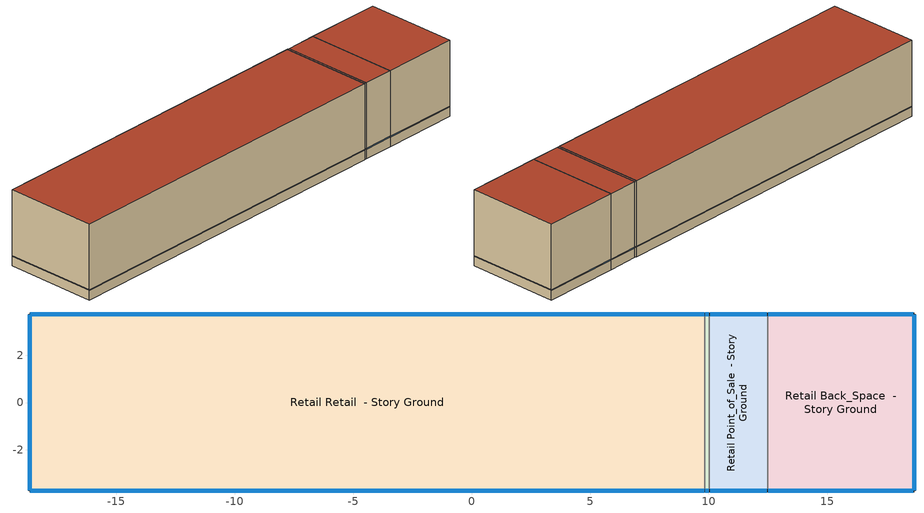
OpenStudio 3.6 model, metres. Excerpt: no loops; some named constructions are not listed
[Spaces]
Retail Retail  - Story Ground
 floor ground (Foundation F 126 Perim 6447 Area 21279): -18.67,-3.73 -18.67,3.73 9.84,3.73 9.84,-3.73 z0
 wall outside: 9.84,3.73 -18.67,3.73 -18.67,-3.73 9.84,-3.73 z0:6.1
 wall to Retail Entry  - Story Ground: 9.84,-3.73 9.84,3.73 z0:6.1
 window (Window U-0.5 SHGC 0.27): -18.64,-3.73 9.81,-3.73 / 9.81,3.73 -18.64,3.73 / -18.67,3.71 -18.67,-3.71 z0.76:0.82
 roof outside: 9.84,-3.73 9.84,3.73 -18.67,3.73 -18.67,-3.73 z6.1
Retail Entry  - Story Ground
 floor ground (Foundation F 126 Perim 039 Area 145): 9.84,-3.73 9.84,3.73 10.03,3.73 10.03,-3.73 z0
 wall outside: 10.03,3.73 9.84,3.73 / 9.84,-3.73 10.03,-3.73 z0:6.1
 wall to Retail Point_of_Sale  - Story Ground: 10.03,-3.73 10.03,3.73 z0:6.1
 window (Window U-0.5 SHGC 0.27): 10.01,3.73 9.86,3.73 / 9.86,-3.73 10.01,-3.73 z0.76:0.84
 roof outside: 10.03,-3.73 10.03,3.73 9.84,3.73 9.84,-3.73 z6.1
Retail Point_of_Sale  - Story Ground
 floor ground (Foundation F 126 Perim 491 Area 1831): 10.03,-3.73 10.03,3.73 12.48,3.73 12.48,-3.73 z0
 wall outside: 12.48,3.73 10.03,3.73 / 10.03,-3.73 12.48,-3.73 z0:6.1
 wall to Retail Back_Space  - Story Ground: 12.48,-3.73 12.48,3.73 z0:6.1
 window (Window U-0.5 SHGC 0.27): 12.46,3.73 10.06,3.73 / 10.06,-3.73 12.46,-3.73 z0.76:0.82
 roof outside: 12.48,-3.73 12.48,3.73 10.03,3.73 10.03,-3.73 z6.1
Retail Back_Space  - Story Ground
 floor ground (Foundation F 126 Perim 1983 Area 4615): 12.48,-3.73 12.48,3.73 18.67,3.73 18.67,-3.73 z0
 wall outside: 12.48,-3.73 18.67,-3.73 18.67,3.73 12.48,3.73 z0:6.1
 window (Window U-0.5 SHGC 0.27): 18.64,3.73 12.51,3.73 / 12.51,-3.73 18.64,-3.73 / 18.67,-3.71 18.67,3.71 z0.76:0.82
 roof outside: 18.67,-3.73 18.67,3.73 12.48,3.73 12.48,-3.73 z6.1
[Schedule:Ruleset]
Name | Default Day Schedule | Summer Design Day Schedule | Winter Design Day Schedule
Clothing Schedule | Clothing Schedule Default Winter Clothes
RetailStandalone INFIL_SCH_PNNL | RetailStandalone INFIL_SCH_PNNL Default | RetailStandalone INFIL_SCH_PNNL Summer Design Day | RetailStandalone INFIL_SCH_PNNL Winter Design Day
Mercantile_Retail BLDG_LIGHT_EndUseData BPR Adjusted | Mercantile_Retail BLDG_LIGHT_EndUseData Default 1 | Mercantile_Retail BLDG_LIGHT_EndUseData Summer Design Day 1 | Mercantile_Retail BLDG_LIGHT_EndUseData Winter Design Day 1
Mercantile_Retail BLDG_EQUIP_EndUseData BPR Adjusted | Mercantile_Retail BLDG_EQUIP_EndUseData Default 1 | Mercantile_Retail BLDG_EQUIP_EndUseData Summer Design Day 1 | Mercantile_Retail BLDG_EQUIP_EndUseData Winter Design Day 1
[Schedule:Day]
Clothing Schedule Default Winter Clothes; Mercantile_Retail BLDG_LIGHT_EndUseData Summer Design Day 1; Mercantile_Retail BLDG_EQUIP_EndUseData Summer Design Day 1: 24, 0, 1
Clothing Schedule Summer Clothes: 24, 0, 0.5
Air Velocity Schedule Default: 24, 0, 0.2
Work Efficiency Schedule Default; Mercantile_Retail BLDG_LIGHT_EndUseData Winter Design Day 1; Mercantile_Retail BLDG_EQUIP_EndUseData Winter Design Day 1: 24, 0, 0
RetailStandalone BLDG_OCC_SCH Sat Day: Yes, 1, 30, 0.2, 1, 40, 0.183333, 1, 50, 0.166667, 2, 0, 0.15, 2, 10, 0.133333, 2, 20, 0.116667, 2, 30, 0.1, 2, 40, 0.0833333, 2, 50, 0.0666667, 3, 0, 0.05, 3, 10, 0.0333333, 3, 20, 0.0166667, 3, 30, 0, 9, 0, 0, 9, 9, 0.0166667, 9, 19, 0.0333333, 9, 29, 0.05, 9, 39, 0.0666667, 9, 49, 0.0833333, 9, 59, 0.1, 10, 0, 0.1, 10, 9, 0.116667, 10, 19, 0.133333, 10, 29, 0.15, 10, 39, 0.166667, 10, 49, 0.183333, 10, 59, 0.2, 11, 0, 0.2, 11, 9, 0.25, 11, 19, 0.3, 11, 29, 0.35, 11, 39, 0.4, 11, 49, 0.45, 11, 59, 0.5, 12, 0, 0.5, 12, 9, 0.516667, 12, 19, 0.533333, 12, 29, 0.55, 12, 39, 0.566667, 12, 49, 0.583333, 12, 59, 0.6, 13, 0, 0.6, 13, 9, 0.614815, 13, 19, 0.62963, 13, 29, 0.644444, 13, 39, 0.659259, 13, 49, 0.674074, 13, 59, 0.688889, 14, 9, 0.703704, 14, 19, 0.718519, 14, 29, 0.733333, 14, 39, 0.748148, 14, 49, 0.762963, 14, 59, 0.777778, 15, 9, 0.792593, 15, 15, 0.8, 21, 30, 0.8, 21, 40, 0.766667, 21, 50, 0.733333, 22, 0, 0.7, 22, 10, 0.666667, 22, 20, 0.633333, 22, 30, 0.6, 22, 40, 0.533333, 22, 50, 0.466667, 23, 0, 0.4, 23, 10, 0.333333, 23, 20, 0.266667, 23, 30, 0.2, 24, 0, 0.2
RetailStandalone BLDG_OCC_SCH Wkdy Day: Yes, 6, 0, 0, 6, 10, 0.0166667, 6, 20, 0.0333333, 6, 30, 0.05, 6, 40, 0.0666667, 6, 50, 0.0833333, 7, 0, 0.1, 7, 10, 0.116667, 7, 20, 0.133333, 7, 30, 0.15, 7, 40, 0.166667, 7, 50, 0.183333, 8, 0, 0.2, 8, 9, 0.25, 8, 19, 0.3, 8, 29, 0.35, 8, 39, 0.4, 8, 49, 0.45, 8, 59, 0.5, 9, 0, 0.5, 9, 30, 0.5, 9, 39, 0.516667, 9, 49, 0.533333, 9, 59, 0.55, 10, 9, 0.566667, 10, 19, 0.583333, 10, 29, 0.6, 10, 39, 0.616667, 10, 49, 0.633333, 10, 59, 0.65, 11, 9, 0.666667, 11, 19, 0.683333, 11, 29, 0.7, 11, 30, 0.7, 12, 52, 0.7, 13, 2, 0.716667, 13, 12, 0.733333, 13, 22, 0.75, 13, 32, 0.766667, 13, 42, 0.783333, 13, 52, 0.8, 14, 2, 0.783333, 14, 12, 0.766667, 14, 22, 0.75, 14, 32, 0.733333, 14, 42, 0.716667, 14, 52, 0.7, 15, 2, 0.666667, 15, 12, 0.633333, 15, 22, 0.6, 15, 32, 0.566667, 15, 42, 0.533333, 15, 52, 0.5, 16, 22, 0.5, 16, 32, 0.461905, 16, 42, 0.42381, 16, 52, 0.385714, 17, 2, 0.347619, 17, 12, 0.309524, 17, 15, 0.3, 17, 25, 0.275, 17, 35, 0.25, 17, 45, 0.225, 17, 55, 0.2, 18, 5, 0.175, 18, 15, 0.15, 18, 25, 0.125, 18, 35, 0.1, 18, 45, 0.075, 18, 55, 0.05, 19, 5, 0.025, 19, 15, 0, 24, 0, 0
Mercantile_Retail BLDG_LIGHT_EndUseData Sun Day: Yes, 0, 10, 0.832899, 0, 20, 0.807712, 0, 30, 0.782524, 0, 40, 0.748065, 0, 50, 0.713607, 1, 0, 0.679148, 1, 10, 0.644689, 1, 20, 0.61023, 1, 30, 0.575772, 1, 40, 0.543916, 1, 50, 0.512059, 2, 0, 0.480203, 2, 10, 0.448347, 2, 20, 0.416491, 2, 30, 0.384635, 2, 40, 0.348375, 2, 50, 0.312116, 3, 0, 0.275856, 3, 10, 0.239596, 3, 20, 0.203336, 3, 30, 0.167076, 3, 40, 0.150275, 3, 50, 0.133474, 4, 0, 0, 4, 10, 0.000277501, 4, 20, 0.000555002, 4, 30, 0.000832503, 4, 40, 0.00111, 4, 50, 0.0013875, 5, 0, 0.00166501, 5, 10, 0.00227811, 5, 20, 0.00289122, 5, 30, 0.00350433, 5, 40, 0.00411744, 5, 50, 0.00473055, 6, 0, 0.00534366, 6, 10, 0.00683105, 6, 20, 0.00831844, 6, 30, 0.00980583, 6, 40, 0.0112932, 6, 50, 0.0127806, 7, 0, 0.014268, 7, 10, 0.0173437, 7, 20, 0.0204193, 7, 30, 0.023495, 7, 40, 0.0265707, 7, 50, 0.0296464, 8, 0, 0.032722, 8, 9, 0.0499388, 8, 19, 0.0671556, 8, 29, 0.0843724, 8, 39, 0.101589, 8, 49, 0.118806, 8, 59, 0.136023, 9, 0, 0.136023, 9, 9, 0.189972, 9, 19, 0.243922, 9, 29, 0.297871, 9, 39, 0.351821, 9, 49, 0.40577, 9, 59, 0.45972, 10, 0, 0.45972, 10, 9, 0.519652, 10, 19, 0.579585, 10, 29, 0.639517, 10, 39, 0.69945, 10, 49, 0.759382, 10, 59, 0.819315, 11, 0, 0.819315, 11, 9, 0.843723, 11, 19, 0.868131, 11, 29, 0.892539, 11, 39, 0.916948, 11, 49, 0.941356, 11, 59, 0.965764, 12, 0, 0.965764, 12, 9, 0.966387, 12, 19, 0.96701, 12, 29, 0.967633, 12, 39, 0.968256, 12, 49, 0.968879, 12, 59, 0.969502, 13, 0, 0.969502, 13, 9, 0.969523, 13, 19, 0.969544, 13, 29, 0.969565, 13, 39, 0.969586, 13, 49, 0.969607, 13, 59, 0.969627, 14, 9, 0.969648, 14, 19, 0.969669, 14, 29, 0.96969, 14, 39, 0.969711, 14, 49, 0.969732, 14, 59, 0.969753, 15, 9, 0.969774, 15, 19, 0.969795, 15, 29, 0.969815, 15, 39, 0.969836, 15, 45, 0.969847, 15, 54, 0.969909, 16, 4, 0.969971, 16, 15, 0.970033, 16, 25, 0.970095, 16, 35, 0.970157, 16, 45, 0.970219, 16, 55, 0.970229, 17, 5, 0.970239, 17, 15, 0.970249, 17, 25, 0.970259, 17, 35, 0.970269, 17, 45, 0.970279, 17, 55, 0.970244, 18, 5, 0.970209, 18, 15, 0.970174, 18, 25, 0.970139, 18, 35, 0.970105, 18, 45, 0.97007, 18, 55, 0.970049, 19, 5, 0.970028, 19, 15, 0.970006, 19, 25, 0.969985, 19, 35, 0.969964, 19, 45, 0.969943, 19, 55, 0.969922, 20, 5, 0.969901, 20, 15, 0.96988, 20, 25, 0.969858, 20, 35, 0.969837, 20, 45, 0.969816, 20, 55, 0.969795, 21, 5, 0.969774, 21, 15, 0.969753, 21, 25, 0.969732, 21, 30, 0.969721, 21, 40, 0.96936, 21, 50, 0.968999, 22, 0, 0.968637, 22, 10, 0.968276, 22, 20, 0.967915, 22, 30, 0.967554, 22, 40, 0.961903, 22, 50, 0.956252, 23, 0, 0.950602, 23, 10, 0.944951, 23, 20, 0.939301, 23, 30, 0.93365, 23, 40, 0.908463, 23, 50, 0.883275, 24, 0, 0.858087
Mercantile_Retail BLDG_EQUIP_EndUseData Wknd Day; autogen Schedule Rule 7 1_day_sch: Yes, 0, 10, 0.201675, 0, 20, 0.184782, 0, 30, 0.167889, 0, 40, 0.165332, 0, 49, 0.162775, 0, 59, 0.160218, 1, 9, 0.157661, 1, 19, 0.155105, 1, 30, 0.152548, 1, 40, 0.147867, 1, 50, 0.143187, 2, 0, 0.138506, 2, 9, 0.133826, 2, 19, 0.129145, 2, 29, 0.124465, 2, 30, 0.124465, 2, 39, 0.119741, 2, 49, 0.115017, 2, 59, 0.110294, 3, 9, 0.10557, 3, 19, 0.100846, 3, 29, 0.0961224, 3, 30, 0.0961224, 3, 39, 0.0928287, 3, 49, 0.0895351, 3, 59, 0.0862414, 4, 9, 0.0829478, 4, 19, 0.0796542, 4, 30, 0.0763605, 4, 40, 0.0754504, 4, 50, 0.0745403, 5, 0, 0.0736303, 5, 10, 0.0727202, 5, 20, 0.0718101, 5, 30, 0.0709, 5, 40, 0.0740636, 5, 50, 0.0772273, 6, 0, 0.0803909, 6, 10, 0.0835545, 6, 20, 0.0867182, 6, 30, 0.0898818, 6, 40, 0.0945622, 6, 50, 0.0992427, 7, 0, 0.103923, 7, 10, 0.108604, 7, 20, 0.113284, 7, 30, 0.117964, 7, 40, 0.123685, 7, 50, 0.129406, 8, 0, 0.135126, 8, 9, 0.140847, 8, 19, 0.146567, 8, 29, 0.152288, 8, 30, 0.152288, 8, 39, 0.159785, 8, 49, 0.167282, 8, 59, 0.17478, 9, 9, 0.182277, 9, 19, 0.189775, 9, 29, 0.197272, 9, 30, 0.197272, 9, 39, 0.201692, 9, 49, 0.206113, 9, 59, 0.210533, 10, 9, 0.214954, 10, 19, 0.219374, 10, 29, 0.223794, 10, 30, 0.223794, 10, 39, 0.228475, 10, 49, 0.233155, 10, 59, 0.237836, 11, 9, 0.242516, 11, 19, 0.247197, 11, 29, 0.251877, 11, 30, 0.251877, 11, 39, 0.260631, 11, 49, 0.269385, 11, 59, 0.278139, 12, 9, 0.286894, 12, 19, 0.295648, 12, 29, 0.304402, 12, 30, 0.304402, 12, 39, 0.316233, 12, 49, 0.328064, 12, 59, 0.339895, 13, 9, 0.351726, 13, 19, 0.363558, 13, 29, 0.375389, 13, 30, 0.375389, 13, 39, 0.39008, 13, 49, 0.404771, 13, 59, 0.419463, 14, 9, 0.434154, 14, 19, 0.448846, 14, 29, 0.463537, 14, 30, 0.463537, 14, 39, 0.481349, 14, 49, 0.49916, 14, 59, 0.516972, 15, 9, 0.534784, 15, 19, 0.552595, 15, 29, 0.570407, 15, 30, 0.570407, 15, 39, 0.583928, 15, 49, 0.59745, 15, 59, 0.610971, 16, 9, 0.624492, 16, 19, 0.638013, 16, 30, 0.651535, 16, 40, 0.659465, 16, 50, 0.667396, 17, 0, 0.675327, 17, 10, 0.683258, 17, 20, 0.691188, 17, 30, 0.699119, 17, 40, 0.700766, 17, 50, 0.702413, 18, 0, 0.70406, 18, 10, 0.705706, 18, 20, 0.707353, 18, 30, 0.709, 18, 40, 0.705013, 18, 50, 0.701026, 19, 0, 0.697039, 19, 10, 0.693052, 19, 20, 0.689065, 19, 30, 0.685078, 19, 40, 0.675197, 19, 50, 0.665316, 20, 0, 0.655435, 20, 10, 0.645554, 20, 20, 0.635673, 20, 30, 0.625792, 20, 40, 0.610451, 20, 50, 0.595109, 21, 0, 0.579768, 21, 10, 0.564426, 21, 20, 0.549085, 21, 30, 0.533744, 21, 40, 0.513592, 21, 50, 0.49344, 22, 0, 0.473288, 22, 10, 0.453136, 22, 20, 0.432984, 22, 30, 0.412832, 22, 40, 0.388901, 22, 50, 0.36497, 23, 0, 0.341039, 23, 10, 0.317108, 23, 20, 0.293178, 23, 30, 0.269247, 23, 40, 0.252354, 23, 50, 0.235461, 24, 0, 0.218568
RetailStandalone INFIL_SCH_PNNL Default: 8, 0, 1, 19, 0, 0.25, 24, 0, 1
RetailStandalone INFIL_SCH_PNNL Summer Design Day; RetailStandalone INFIL_SCH_PNNL SmrDsn|Wkdy Day: 6, 0, 1, 21, 0, 0.25, 24, 0, 1
RetailStandalone INFIL_SCH_PNNL Winter Design Day; RetailStandalone INFIL_SCH_PNNL WntrDsn|Sat Day: 6, 0, 1, 22, 0, 0.25, 24, 0, 1
RetailStandalone HTGSETP_SCH_NO_OPTIMUM Sat Day: Yes, 3, 0, 19.4444, 7, 30, 19.4444, 24, 0, 19.4444
RetailStandalone HTGSETP_SCH_NO_OPTIMUM Wkdy Day: Yes, 4, 30, 19.4444, 18, 15, 19.4444, 24, 0, 19.4444
RetailStandalone CLGSETP_SCH_NO_SETBACK Default|Sat|Wkdy Day; autogen Schedule Rule 12 1_day_sch: Yes, 24, 0, 22.2222
Building Hours of Operation NonResidential Saturday; Building Hours of Operation NonResidential Sunday: 11, 30, 0, 23, 0, 1, 24, 0, 0
autogen Mercantile_Retail BLDG_LIGHT_EndUseData 1_day_sch: Yes, 0, 10, 0.0373323, 0, 20, 0.028568, 0, 30, 0.0198038, 0, 40, 0.0182145, 0, 49, 0.0166252, 0, 59, 0.0150358, 1, 9, 0.0134465, 1, 19, 0.0118572, 1, 30, 0.0102679, 1, 40, 0.0088837, 1, 50, 0.00749953, 2, 0, 0.00611536, 2, 9, 0.00473119, 2, 19, 0.00334701, 2, 29, 0.00196284, 2, 30, 0.00196284, 2, 39, 0.0016357, 2, 49, 0.00130856, 2, 59, 0.000981422, 3, 9, 0.000654281, 3, 19, 0.000327141, 3, 29, 0, 3, 30, 0, 3, 39, 0.00127054, 3, 49, 0.00254109, 3, 59, 0.00381163, 4, 9, 0.00508217, 4, 19, 0.00635271, 4, 30, 0.00762326, 4, 40, 0.0120694, 4, 50, 0.0165155, 5, 0, 0.0209616, 5, 10, 0.0254077, 5, 20, 0.0298538, 5, 30, 0.0343, 5, 40, 0.0457464, 5, 50, 0.0571928, 6, 0, 0.0686393, 6, 10, 0.0800857, 6, 20, 0.0915321, 6, 30, 0.102979, 6, 40, 0.143341, 6, 50, 0.183704, 7, 0, 0.224066, 7, 10, 0.264429, 7, 20, 0.304791, 7, 30, 0.345154, 7, 40, 0.413813, 7, 50, 0.482472, 8, 0, 0.551131, 8, 9, 0.61979, 8, 19, 0.688449, 8, 29, 0.757108, 8, 30, 0.757108, 8, 39, 0.787579, 8, 49, 0.818049, 8, 59, 0.84852, 9, 9, 0.87899, 9, 19, 0.90946, 9, 29, 0.939931, 9, 30, 0.939931, 9, 39, 0.944924, 9, 49, 0.949917, 9, 59, 0.95491, 10, 9, 0.959903, 10, 19, 0.964896, 10, 29, 0.969889, 10, 30, 0.969889, 10, 39, 0.970018, 10, 49, 0.970147, 10, 59, 0.970275, 11, 9, 0.970404, 11, 19, 0.970533, 11, 29, 0.970661, 11, 30, 0.970661, 11, 39, 0.970687, 11, 49, 0.970713, 11, 59, 0.970739, 12, 9, 0.970765, 12, 19, 0.970791, 12, 29, 0.970817, 12, 30, 0.970817, 12, 39, 0.97086, 12, 49, 0.970903, 12, 59, 0.970945, 13, 9, 0.970988, 13, 19, 0.97103, 13, 29, 0.971073, 13, 30, 0.971073, 13, 39, 0.971117, 13, 49, 0.97116, 13, 59, 0.971204, 14, 9, 0.971247, 14, 19, 0.971291, 14, 29, 0.971334, 14, 30, 0.971334, 14, 39, 0.971335, 14, 49, 0.971336, 14, 59, 0.971336, 15, 9, 0.971337, 15, 19, 0.971337, 15, 29, 0.971338, 15, 30, 0.971338, 15, 39, 0.971343, 15, 49, 0.971348, 15, 59, 0.971354, 16, 9, 0.971359, 16, 19, 0.971364, 16, 30, 0.971369, 16, 40, 0.971342, 16, 50, 0.971315, 17, 0, 0.971288, 17, 10, 0.971261, 17, 20, 0.971234, 17, 30, 0.971207, 17, 40, 0.971147, 17, 50, 0.971086, 18, 0, 0.971026, 18, 10, 0.970966, 18, 20, 0.970906, 18, 30, 0.970845, 18, 40, 0.970739, 18, 50, 0.970633, 19, 0, 0.970527, 19, 10, 0.97042, 19, 20, 0.970314, 19, 30, 0.970208, 19, 40, 0.969633, 19, 50, 0.969058, 20, 0, 0.968483, 20, 10, 0.967908, 20, 20, 0.967333, 20, 30, 0.966758, 20, 40, 0.944303, 20, 50, 0.921849, 21, 0, 0.899394, 21, 10, 0.876939, 21, 20, 0.854485, 21, 30, 0.83203, 21, 40, 0.755436, 21, 50, 0.678842, 22, 0, 0.602248, 22, 10, 0.525654, 22, 20, 0.44906, 22, 30, 0.372466, 22, 40, 0.322453, 22, 50, 0.27244, 23, 0, 0.222427, 23, 10, 0.172415, 23, 20, 0.122402, 23, 30, 0.0723891, 23, 40, 0.0636249, 23, 50, 0.0548607, 24, 0, 0.0460965
autogen RetailStandalone ACTIVITY_SCH 0_day_sch; autogen RetailStandalone ACTIVITY_SCH 1_day_sch: Yes, 24, 0, 120
autogen RetailStandalone FRONT_ENTRY_COOLING 0_day_sch; autogen RetailStandalone FRONT_ENTRY_COOLING 1_day_sch: Yes, 24, 0, 100
Mercantile_Retail BLDG_LIGHT_EndUseData Default 1: No, 0, 10, 0.0373323, 0, 20, 0.028568, 0, 30, 0.0198038, 0, 40, 0.0182145, 0, 49, 0.0166252, 0, 59, 0.0150358, 1, 9, 0.0134465, 1, 19, 0.0118572, 1, 30, 0.0102679, 1, 40, 0.0088837, 1, 50, 0.00749953, 2, 0, 0.00611536, 2, 9, 0.00473119, 2, 19, 0.00334701, 2, 29, 0.00196284, 2, 30, 0.00196284, 2, 39, 0.0016357, 2, 49, 0.00130856, 2, 59, 0.000981422, 3, 9, 0.000654281, 3, 19, 0.000327141, 3, 29, 0, 3, 30, 0, 3, 39, 0.00127054, 3, 49, 0.00254109, 3, 59, 0.00381163, 4, 9, 0.00508217, 4, 19, 0.00635271, 4, 30, 0.00762326, 4, 40, 0.0120694, 4, 50, 0.0165155, 5, 0, 0.0209616, 5, 10, 0.0254077, 5, 20, 0.0298538, 5, 30, 0.0343, 5, 40, 0.0457464, 5, 50, 0.0571928, 6, 0, 0.0686393, 6, 10, 0.0800857, 6, 20, 0.0915321, 6, 30, 0.102979, 6, 40, 0.143341, 6, 50, 0.183704, 7, 0, 0.224066, 7, 10, 0.264429, 7, 20, 0.304791, 7, 30, 0.345154, 7, 40, 0.413813, 7, 50, 0.482472, 8, 0, 0.551131, 8, 9, 0.61979, 8, 19, 0.688449, 8, 29, 0.757108, 8, 30, 0.757108, 8, 39, 0.787579, 8, 49, 0.818049, 8, 59, 0.84852, 9, 9, 0.87899, 9, 19, 0.90946, 9, 29, 0.939931, 9, 30, 0.939931, 9, 39, 0.944924, 9, 49, 0.949917, 9, 59, 0.95491, 10, 9, 0.959903, 10, 19, 0.964896, 10, 29, 0.969889, 10, 30, 0.969889, 10, 39, 0.970018, 10, 49, 0.970147, 10, 59, 0.970275, 11, 9, 0.970404, 11, 19, 0.970533, 11, 29, 0.970661, 11, 30, 0.970661, 11, 39, 0.970687, 11, 49, 0.970713, 11, 59, 0.970739, 12, 9, 0.970765, 12, 19, 0.970791, 12, 29, 0.970817, 12, 30, 0.970817, 12, 39, 0.97086, 12, 49, 0.970903, 12, 59, 0.970945, 13, 9, 0.970988, 13, 19, 0.97103, 13, 29, 0.971073, 13, 30, 0.971073, 13, 39, 0.971117, 13, 49, 0.97116, 13, 59, 0.971204, 14, 9, 0.971247, 14, 19, 0.971291, 14, 29, 0.971334, 14, 30, 0.971334, 14, 39, 0.971335, 14, 49, 0.971336, 14, 59, 0.971336, 15, 9, 0.971337, 15, 19, 0.971337, 15, 29, 0.971338, 15, 30, 0.971338, 15, 39, 0.971343, 15, 49, 0.971348, 15, 59, 0.971354, 16, 9, 0.971359, 16, 19, 0.971364, 16, 30, 0.971369, 16, 40, 0.971342, 16, 50, 0.971315, 17, 0, 0.971288, 17, 10, 0.971261, 17, 20, 0.971234, 17, 30, 0.971207, 17, 40, 0.971147, 17, 50, 0.971086, 18, 0, 0.971026, 18, 10, 0.970966, 18, 20, 0.970906, 18, 30, 0.970845, 18, 40, 0.970739, 18, 50, 0.970633, 19, 0, 0.970527, 19, 10, 0.97042, 19, 20, 0.970314, 19, 30, 0.970208, 19, 40, 0.969633, 19, 50, 0.969058, 20, 0, 0.968483, 20, 10, 0.967908, 20, 20, 0.967333, 20, 30, 0.966758, 20, 40, 0.944303, 20, 50, 0.921849, 21, 0, 0.899394, 21, 10, 0.876939, 21, 20, 0.854485, 21, 30, 0.83203, 21, 40, 0.755436, 21, 50, 0.678842, 22, 0, 0.602248, 22, 10, 0.525654, 22, 20, 0.44906, 22, 30, 0.372466, 22, 40, 0.322453, 22, 50, 0.27244, 23, 0, 0.222427, 23, 10, 0.172415, 23, 20, 0.122402, 23, 30, 0.0723891, 23, 40, 0.0636249, 23, 50, 0.0548607, 24, 0, 0.0460965
Mercantile_Retail BLDG_EQUIP_EndUseData Default 1: No, 0, 5, 0.134847, 0, 15, 0.133215, 0, 25, 0.131583, 0, 35, 0.129951, 0, 45, 0.128319, 0, 55, 0.126686, 1, 5, 0.125054, 1, 15, 0.123422, 1, 25, 0.12179, 1, 35, 0.120157, 1, 45, 0.118525, 1, 55, 0.116893, 2, 5, 0.115261, 2, 15, 0.113629, 2, 25, 0.111996, 2, 35, 0.110364, 2, 45, 0.108732, 2, 55, 0.1071, 3, 0, 0.106284, 3, 9, 0.102377, 3, 19, 0.0984695, 3, 29, 0.0945625, 3, 39, 0.0906554, 3, 49, 0.0867484, 3, 59, 0.0828413, 4, 0, 0.0828413, 4, 10, 0.082206, 4, 20, 0.0815707, 4, 30, 0.0809354, 4, 40, 0.0803001, 4, 50, 0.0796648, 5, 0, 0.0790296, 5, 10, 0.0796966, 5, 20, 0.0803637, 5, 30, 0.0810307, 5, 40, 0.0816978, 5, 50, 0.0823648, 6, 0, 0.0830319, 6, 10, 0.0841437, 6, 20, 0.0852554, 6, 30, 0.0863672, 6, 40, 0.087479, 6, 50, 0.0885907, 7, 0, 0.0897025, 7, 10, 0.0927201, 7, 20, 0.0957378, 7, 30, 0.0987554, 7, 40, 0.101773, 7, 50, 0.104791, 8, 0, 0.107808, 8, 9, 0.114161, 8, 19, 0.120514, 8, 29, 0.126867, 8, 39, 0.13322, 8, 49, 0.139573, 8, 59, 0.145926, 9, 0, 0.145926, 9, 9, 0.160093, 9, 19, 0.17426, 9, 29, 0.188427, 9, 39, 0.202594, 9, 49, 0.216761, 9, 59, 0.230928, 10, 0, 0.230928, 10, 9, 0.251664, 10, 19, 0.2724, 10, 29, 0.293136, 10, 39, 0.313872, 10, 49, 0.334608, 10, 56, 0.347568, 11, 6, 0.509593, 11, 16, 0.53287, 11, 26, 0.556148, 11, 36, 0.579425, 11, 46, 0.602702, 11, 52, 0.61725, 12, 2, 0.633291, 12, 12, 0.649332, 12, 22, 0.665374, 12, 32, 0.681415, 12, 42, 0.697456, 12, 52, 0.713497, 13, 2, 0.721184, 13, 12, 0.728871, 13, 22, 0.736558, 13, 32, 0.744245, 13, 42, 0.751932, 13, 52, 0.759619, 14, 2, 0.762256, 14, 12, 0.764892, 14, 22, 0.767529, 14, 32, 0.770165, 14, 42, 0.772802, 14, 52, 0.775438, 15, 2, 0.777098, 15, 12, 0.778759, 15, 22, 0.780419, 15, 32, 0.782079, 15, 42, 0.783739, 15, 48, 0.784777, 15, 58, 0.790296, 16, 8, 0.784569, 16, 18, 0.778843, 16, 28, 0.773117, 16, 38, 0.767391, 16, 45, 0.763812, 16, 55, 0.754378, 17, 5, 0.744944, 17, 15, 0.73551, 17, 25, 0.726076, 17, 35, 0.716642, 17, 45, 0.707208, 17, 55, 0.692628, 18, 5, 0.678048, 18, 15, 0.663468, 18, 25, 0.648888, 18, 35, 0.634308, 18, 45, 0.619728, 18, 55, 0.601145, 19, 5, 0.582563, 19, 15, 0.563981, 19, 25, 0.545398, 19, 35, 0.526816, 19, 45, 0.508234, 19, 55, 0.490014, 20, 5, 0.471793, 20, 15, 0.453573, 20, 25, 0.435353, 20, 35, 0.417133, 20, 45, 0.398912, 20, 55, 0.381969, 21, 5, 0.365026, 21, 15, 0.348083, 21, 25, 0.331139, 21, 35, 0.314196, 21, 45, 0.297253, 21, 55, 0.2801, 22, 5, 0.262947, 22, 15, 0.245794, 22, 25, 0.228641, 22, 35, 0.211488, 22, 45, 0.194335, 22, 55, 0.184965, 23, 5, 0.175594, 23, 15, 0.166224, 23, 25, 0.156853, 23, 35, 0.147482, 23, 45, 0.138112, 23, 55, 0.13648, 24, 0, 0.134847
[Schedule:Rule]
Schedule Rule 1: Schedule Ruleset=Clothing Schedule; Rule Order=0; Day Schedule=Clothing Schedule Summer Clothes; Date Specification Type=DateRange; Start Month=5; Start Day=1; End Month=9; End Day=30
Schedule Rule 8: Schedule Ruleset=RetailStandalone INFIL_SCH_PNNL; Rule Order=1; Day Schedule=RetailStandalone INFIL_SCH_PNNL SmrDsn|Wkdy Day; Date Specification Type=DateRange; Start Month=1; Start Day=1; End Month=12; End Day=31; Apply Monday=Yes; Apply Tuesday=Yes; Apply Wednesday=Yes; Apply Thursday=Yes; Apply Friday=Yes
Schedule Rule 9: Schedule Ruleset=RetailStandalone INFIL_SCH_PNNL; Rule Order=0; Day Schedule=RetailStandalone INFIL_SCH_PNNL WntrDsn|Sat Day; Date Specification Type=DateRange; Start Month=1; Start Day=1; End Month=12; End Day=31; Apply Saturday=Yes
Schedule Rule 13: Schedule Ruleset=Mercantile_Retail BLDG_LIGHT_EndUseData BPR Adjusted; Rule Order=0; Day Schedule=Mercantile_Retail BLDG_LIGHT_EndUseData Sun Day; Date Specification Type=DateRange; Start Month=1; Start Day=1; End Month=12; End Day=31; Apply Sunday=Yes
autogen Mercantile_Retail BLDG_LIGHT_EndUseData 2: Schedule Ruleset=Mercantile_Retail BLDG_LIGHT_EndUseData BPR Adjusted; Rule Order=1; Day Schedule=autogen Mercantile_Retail BLDG_LIGHT_EndUseData 1_day_sch; Date Specification Type=SpecificDates; Apply Monday=Yes; Apply Tuesday=Yes; Apply Wednesday=Yes; Apply Thursday=Yes; Apply Friday=Yes; Apply Saturday=Yes; Apply Sunday=Yes; Specific Month 1=1; Specific Day 1=2; Specific Month 2=1; Specific Day 2=9; Specific Month 3=1; Specific Day 3=16; Specific Month 4=1; Specific Day 4=23; Specific Month 5=1; Specific Day 5=30; Specific Month 6=2; Specific Day 6=6; Specific Month 7=2; Specific Day 7=13; Specific Month 8=2; Specific Day 8=20; Specific Month 9=2; Specific Day 9=27; Specific Month 10=3; Specific Day 10=6; Specific Month 11=3; Specific Day 11=13; Specific Month 12=3; Specific Day 12=20; Specific Month 13=3; Specific Day 13=27; Specific Month 14=4; Specific Day 14=3; Specific Month 15=4; Specific Day 15=10; Specific Month 16=4; Specific Day 16=17; Specific Month 17=4; Specific Day 17=24; Specific Month 18=5; Specific Day 18=1; Specific Month 19=5; Specific Day 19=8; Specific Month 20=5; Specific Day 20=15; Specific Month 21=5; Specific Day 21=22; Specific Month 22=5; Specific Day 22=29; Specific Month 23=6; Specific Day 23=5; Specific Month 24=6; Specific Day 24=12; Specific Month 25=6; Specific Day 25=19; Specific Month 26=6; Specific Day 26=26; Specific Month 27=7; Specific Day 27=3; Specific Month 28=7; Specific Day 28=10; Specific Month 29=7; Specific Day 29=17; Specific Month 30=7; Specific Day 30=24; Specific Month 31=7; Specific Day 31=31; Specific Month 32=8; Specific Day 32=7; Specific Month 33=8; Specific Day 33=14; Specific Month 34=8; Specific Day 34=21; Specific Month 35=8; Specific Day 35=28; Specific Month 36=9; Specific Day 36=4; Specific Month 37=9; Specific Day 37=11; Specific Month 38=9; Specific Day 38=18; Specific Month 39=9; Specific Day 39=25; Specific Month 40=10; Specific Day 40=2; Specific Month 41=10; Specific Day 41=9; Specific Month 42=10; Specific Day 42=16; Specific Month 43=10; Specific Day 43=23; Specific Month 44=10; Specific Day 44=30; Specific Month 45=11; Specific Day 45=6; Specific Month 46=11; Specific Day 46=13; Specific Month 47=11; Specific Day 47=20; Specific Month 48=11; Specific Day 48=27; Specific Month 49=12; Specific Day 49=4; Specific Month 50=12; Specific Day 50=11; Specific Month 51=12; Specific Day 51=18; Specific Month 52=12; Specific Day 52=25
Schedule Rule 14: Schedule Ruleset=Mercantile_Retail BLDG_EQUIP_EndUseData BPR Adjusted; Rule Order=0; Day Schedule=Mercantile_Retail BLDG_EQUIP_EndUseData Wknd Day; Date Specification Type=DateRange; Start Month=1; Start Day=1; End Month=12; End Day=31; Apply Saturday=Yes; Apply Sunday=Yes
autogen Schedule Rule 7 2: Schedule Ruleset=Mercantile_Retail BLDG_EQUIP_EndUseData BPR Adjusted; Rule Order=1; Day Schedule=autogen Schedule Rule 7 1_day_sch; Date Specification Type=SpecificDates; Apply Monday=Yes; Apply Tuesday=Yes; Apply Wednesday=Yes; Apply Thursday=Yes; Apply Friday=Yes; Apply Saturday=Yes; Apply Sunday=Yes; Specific Month 1=1; Specific Day 1=3; Specific Month 2=1; Specific Day 2=10; Specific Month 3=1; Specific Day 3=17; Specific Month 4=1; Specific Day 4=24; Specific Month 5=1; Specific Day 5=31; Specific Month 6=2; Specific Day 6=7; Specific Month 7=2; Specific Day 7=14; Specific Month 8=2; Specific Day 8=21; Specific Month 9=2; Specific Day 9=28; Specific Month 10=3; Specific Day 10=7; Specific Month 11=3; Specific Day 11=14; Specific Month 12=3; Specific Day 12=21; Specific Month 13=3; Specific Day 13=28; Specific Month 14=4; Specific Day 14=4; Specific Month 15=4; Specific Day 15=11; Specific Month 16=4; Specific Day 16=18; Specific Month 17=4; Specific Day 17=25; Specific Month 18=5; Specific Day 18=2; Specific Month 19=5; Specific Day 19=9; Specific Month 20=5; Specific Day 20=16; Specific Month 21=5; Specific Day 21=23; Specific Month 22=5; Specific Day 22=30; Specific Month 23=6; Specific Day 23=6; Specific Month 24=6; Specific Day 24=13; Specific Month 25=6; Specific Day 25=20; Specific Month 26=6; Specific Day 26=27; Specific Month 27=7; Specific Day 27=4; Specific Month 28=7; Specific Day 28=11; Specific Month 29=7; Specific Day 29=18; Specific Month 30=7; Specific Day 30=25; Specific Month 31=8; Specific Day 31=1; Specific Month 32=8; Specific Day 32=8; Specific Month 33=8; Specific Day 33=15; Specific Month 34=8; Specific Day 34=22; Specific Month 35=8; Specific Day 35=29; Specific Month 36=9; Specific Day 36=5; Specific Month 37=9; Specific Day 37=12; Specific Month 38=9; Specific Day 38=19; Specific Month 39=9; Specific Day 39=26; Specific Month 40=10; Specific Day 40=3; Specific Month 41=10; Specific Day 41=10; Specific Month 42=10; Specific Day 42=17; Specific Month 43=10; Specific Day 43=24; Specific Month 44=10; Specific Day 44=31; Specific Month 45=11; Specific Day 45=7; Specific Month 46=11; Specific Day 46=14; Specific Month 47=11; Specific Day 47=21; Specific Month 48=11; Specific Day 48=28; Specific Month 49=12; Specific Day 49=5; Specific Month 50=12; Specific Day 50=12; Specific Month 51=12; Specific Day 51=19; Specific Month 52=12; Specific Day 52=26
